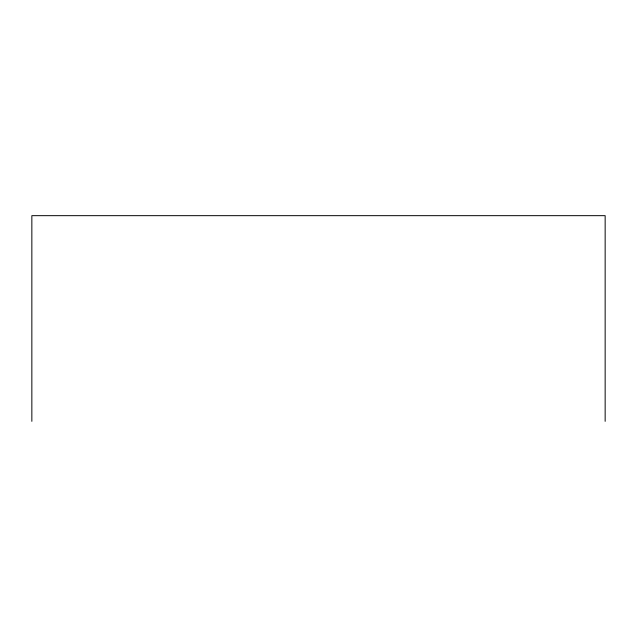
<?xml version="1.0" encoding="UTF-8"?>
<svg xmlns="http://www.w3.org/2000/svg" width="637" height="637" viewBox="0 0 637 637"><rect width="100%" height="100%" fill="white"/><g stroke="black" fill="none" stroke-linecap="round" stroke-linejoin="round"><path stroke-width="0.96" d="M605.15 421.336L605.15 215.664L31.85 215.664L31.85 421.336"/></g></svg>
